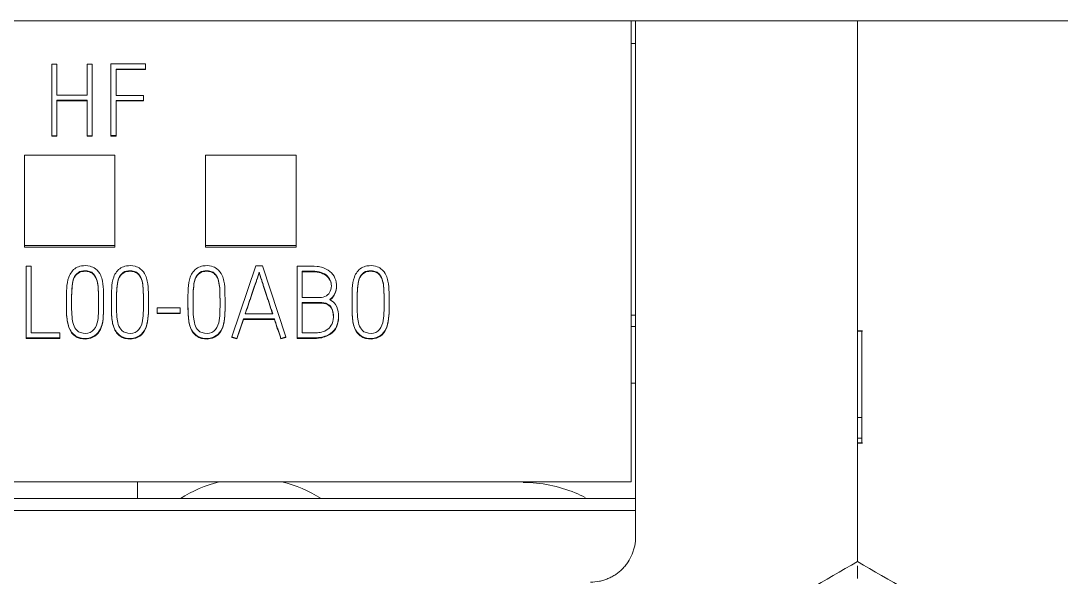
# Model space of a CAD drawing. Header units: millimetres. Extents: x 1359 to 3577, y 1336 to 3557.
# Drawn here: x 2662.29 to 2685.27, y 3041.27 to 3053.56 of the extents above; entities that cross this region are included whole.
import ezdxf

# ---------------------------------------------------------------- set-up
doc = ezdxf.new("R2010")
doc.units = ezdxf.units.MM
doc.layers.add('000-PI-Oprema', color=30, linetype='Continuous', lineweight=5)

msp = doc.modelspace()

# ---------------------------------------------------------------- linework, layer by layer
at = {"layer": '000-PI-Oprema', "color": 0, "linetype": 'ByBlock', "lineweight": 0}
for p, q in [((2675.771, 3053.556), (2650.971, 3053.556)), ((2675.771, 3053.556), (2675.871, 3053.556)), ((2675.771, 3043.373), (2675.771, 3053.556)), ((2680.771, 3053.556), (2675.871, 3053.556)), ((2685.671, 3053.556), (2680.771, 3053.556)), ((2675.871, 3053.056), (2675.771, 3053.056)), ((2662.978, 3052.601), (2662.978, 3051.018)), ((2663.089, 3052.601), (2662.978, 3052.601)), ((2663.089, 3051.914), (2663.089, 3052.601)), ((2663.872, 3052.601), (2663.759, 3052.601)), ((2663.759, 3052.601), (2663.759, 3051.914)), ((2663.872, 3051.018), (2663.872, 3052.601)), ((2664.283, 3052.603), (2664.283, 3051.02)), ((2665.044, 3052.603), (2664.283, 3052.603)), ((2664.396, 3051.909), (2664.396, 3052.491)), ((2664.396, 3052.491), (2665.044, 3052.491)), ((2664.396, 3052.478), (2665.044, 3052.478)), ((2665.044, 3052.491), (2665.044, 3052.603)), ((2665.044, 3052.491), (2665.044, 3052.478)), ((2663.759, 3051.914), (2663.089, 3051.914)), ((2663.089, 3051.018), (2663.089, 3051.802)), ((2663.089, 3051.802), (2663.759, 3051.802)), ((2663.089, 3051.789), (2663.759, 3051.789)), ((2663.759, 3051.802), (2663.759, 3051.018)), ((2665.004, 3051.909), (2664.396, 3051.909)), ((2664.396, 3051.02), (2664.396, 3051.799)), ((2664.396, 3051.799), (2665.004, 3051.799)), ((2664.396, 3051.787), (2665.004, 3051.787)), ((2665.004, 3051.799), (2665.004, 3051.909)), ((2665.004, 3051.799), (2665.004, 3051.787)), ((2662.978, 3051.018), (2663.089, 3051.018)), ((2662.978, 3051.018), (2662.978, 3051.005)), ((2662.978, 3051.005), (2663.089, 3051.005)), ((2663.089, 3051.018), (2663.089, 3051.005)), ((2663.759, 3051.018), (2663.759, 3051.005)), ((2663.759, 3051.018), (2663.872, 3051.018)), ((2663.759, 3051.005), (2663.872, 3051.005)), ((2663.872, 3051.018), (2663.872, 3051.005)), ((2664.283, 3051.02), (2664.396, 3051.02)), ((2664.283, 3051.02), (2664.283, 3051.007)), ((2664.283, 3051.007), (2664.396, 3051.007)), ((2664.396, 3051.02), (2664.396, 3051.007)), ((2662.371, 3050.592), (2662.371, 3048.593)), ((2664.371, 3050.592), (2662.371, 3050.592)), ((2664.371, 3048.593), (2664.371, 3050.592)), ((2666.371, 3050.592), (2666.371, 3048.593)), ((2668.371, 3050.592), (2666.371, 3050.592)), ((2668.371, 3048.593), (2668.371, 3050.592)), ((2662.371, 3048.593), (2662.371, 3048.555)), ((2662.371, 3048.593), (2664.371, 3048.593)), ((2662.371, 3048.555), (2664.371, 3048.555)), ((2664.371, 3048.593), (2664.371, 3048.555)), ((2666.371, 3048.593), (2666.371, 3048.555)), ((2666.371, 3048.593), (2668.371, 3048.593)), ((2666.371, 3048.555), (2668.371, 3048.555)), ((2668.371, 3048.593), (2668.371, 3048.555)), ((2662.408, 3048.137), (2662.408, 3046.552)), ((2662.521, 3048.137), (2662.408, 3048.137)), ((2662.521, 3046.664), (2662.521, 3048.137)), ((2667.487, 3048.141), (2666.957, 3046.576)), ((2667.629, 3048.141), (2667.487, 3048.141)), ((2668.146, 3046.576), (2667.629, 3048.141)), ((2668.397, 3046.552), (2668.397, 3048.137)), ((2667.558, 3048.001), (2667.558, 3047.988)), ((2668.51, 3048.025), (2668.51, 3047.444)), ((2669.265, 3047.689), (2669.265, 3047.709)), ((2663.302, 3047.403), (2663.302, 3047.39)), ((2664.294, 3047.403), (2664.294, 3047.39)), ((2665.985, 3047.403), (2665.985, 3047.39)), ((2669.608, 3047.403), (2669.608, 3047.39)), ((2664.121, 3047.359), (2664.121, 3047.372)), ((2665.113, 3047.359), (2665.113, 3047.372)), ((2665.304, 3047.215), (2665.304, 3047.102)), ((2665.81, 3047.215), (2665.304, 3047.215)), ((2665.81, 3047.102), (2665.81, 3047.215)), ((2666.804, 3047.359), (2666.804, 3047.372)), ((2668.51, 3047.334), (2668.51, 3046.662)), ((2670.428, 3047.359), (2670.428, 3047.372)), ((2665.304, 3047.102), (2665.304, 3047.09)), ((2665.304, 3047.102), (2665.81, 3047.102)), ((2665.304, 3047.09), (2665.81, 3047.09)), ((2665.81, 3047.102), (2665.81, 3047.09)), ((2667.063, 3046.541), (2667.21, 3046.97)), ((2667.063, 3046.528), (2667.21, 3046.958)), ((2667.21, 3046.97), (2667.21, 3046.958)), ((2667.21, 3046.97), (2667.896, 3046.97)), ((2667.21, 3046.958), (2667.896, 3046.958)), ((2667.858, 3047.083), (2667.248, 3047.083)), ((2667.896, 3046.97), (2667.896, 3046.958)), ((2669.31, 3047.017), (2669.31, 3047.029)), ((2675.771, 3047.056), (2675.871, 3047.056)), ((2675.771, 3046.806), (2675.871, 3046.806)), ((2680.884, 3046.706), (2680.771, 3046.706)), ((2662.408, 3046.552), (2662.408, 3046.539)), ((2662.408, 3046.552), (2663.155, 3046.552)), ((2662.408, 3046.539), (2663.155, 3046.539)), ((2663.155, 3046.664), (2662.521, 3046.664)), ((2663.155, 3046.552), (2663.155, 3046.664)), ((2663.155, 3046.552), (2663.155, 3046.539)), ((2666.957, 3046.576), (2666.957, 3046.564)), ((2666.957, 3046.576), (2667.063, 3046.541)), ((2666.957, 3046.564), (2667.063, 3046.528)), ((2667.063, 3046.541), (2667.063, 3046.528)), ((2668.038, 3046.541), (2668.146, 3046.576)), ((2668.038, 3046.528), (2668.146, 3046.564)), ((2668.038, 3046.541), (2668.038, 3046.528)), ((2668.146, 3046.576), (2668.146, 3046.564)), ((2668.397, 3046.552), (2668.397, 3046.539)), ((2680.884, 3046.7), (2680.771, 3046.7)), ((2675.771, 3045.551), (2675.871, 3045.551)), ((2680.871, 3044.791), (2680.771, 3044.791)), ((2680.871, 3044.791), (2680.871, 3044.341)), ((2680.871, 3044.341), (2680.771, 3044.341)), ((2680.771, 3044.231), (2680.884, 3044.231)), ((2680.771, 3044.228), (2680.884, 3044.228)), ((2675.771, 3043.373), (2650.971, 3043.373)), ((2664.871, 3043.373), (2664.871, 3043.005)), ((2675.871, 3043.005), (2650.871, 3043.005)), ((2675.871, 3042.742), (2650.871, 3042.742)), ((2680.771, 3041.518), (2680.771, 3041.237)), ((2680.771, 3041.518), (2680.771, 3041.237))]:
    msp.add_line(p, q, dxfattribs=at)
for start, end in [(103.753, 122.3801), (57.6199, 76.247)]:
    msp.add_arc((2667.371, 3040.556), 2.9, start, end, dxfattribs=at)
for points, knots in [([(2675.871, 3042.742), (2675.871, 3045.263), (2675.871, 3048.868), (2675.871, 3052.471), (2675.871, 3053.556)], [0, 0, 0, 0, 0.698854, 1, 1, 1, 1]), ([(2680.771, 3053.556), (2680.771, 3052.471), (2680.771, 3048.866), (2680.771, 3044.884), (2680.771, 3041.987), (2680.771, 3041.612)], [0, 0, 0, 0, 0.272684, 0.906013, 1, 1, 1, 1]), ([(2680.771, 3053.556), (2680.771, 3052.471), (2680.771, 3048.866), (2680.771, 3044.884), (2680.771, 3041.987), (2680.771, 3041.612)], [0, 0, 0, 0, 0.272684, 0.906013, 1, 1, 1, 1]), ([(2663.632, 3048.141), (2663.589, 3048.134), (2663.465, 3048.093), (2663.331, 3047.901), (2663.299, 3047.603), (2663.303, 3047.307), (2663.302, 3047.052), (2663.332, 3046.842), (2663.392, 3046.677), (2663.573, 3046.542), (2663.776, 3046.524), (2663.98, 3046.619), (2664.09, 3046.812), (2664.121, 3047.046), (2664.12, 3047.3), (2664.121, 3047.555), (2664.11, 3047.767), (2664.057, 3047.953), (2663.965, 3048.079), (2663.806, 3048.151), (2663.695, 3048.153), (2663.632, 3048.141)], [0, 0, 0, 0, 0.03125, 0.09375, 0.15625, 0.25, 0.3125, 0.34375, 0.40625, 0.4375, 0.5, 0.546875, 0.59375, 0.65625, 0.71875, 0.78125, 0.84375, 0.875, 0.921875, 0.953125, 1, 1, 1, 1]), ([(2664.624, 3048.141), (2664.581, 3048.134), (2664.457, 3048.093), (2664.323, 3047.901), (2664.291, 3047.603), (2664.295, 3047.307), (2664.294, 3047.052), (2664.324, 3046.842), (2664.384, 3046.677), (2664.565, 3046.542), (2664.768, 3046.524), (2664.971, 3046.619), (2665.082, 3046.812), (2665.113, 3047.046), (2665.112, 3047.3), (2665.113, 3047.555), (2665.102, 3047.767), (2665.049, 3047.953), (2664.957, 3048.079), (2664.798, 3048.151), (2664.687, 3048.153), (2664.624, 3048.141)], [0, 0, 0, 0, 0.03125, 0.09375, 0.15625, 0.25, 0.3125, 0.34375, 0.40625, 0.4375, 0.5, 0.546875, 0.59375, 0.65625, 0.71875, 0.78125, 0.84375, 0.875, 0.921875, 0.953125, 1, 1, 1, 1]), ([(2666.315, 3048.141), (2666.272, 3048.134), (2666.148, 3048.093), (2666.014, 3047.901), (2665.982, 3047.603), (2665.986, 3047.307), (2665.985, 3047.052), (2666.015, 3046.842), (2666.075, 3046.677), (2666.256, 3046.542), (2666.459, 3046.524), (2666.662, 3046.619), (2666.773, 3046.812), (2666.804, 3047.046), (2666.803, 3047.3), (2666.804, 3047.555), (2666.793, 3047.767), (2666.74, 3047.953), (2666.648, 3048.079), (2666.489, 3048.151), (2666.378, 3048.153), (2666.315, 3048.141)], [0, 0, 0, 0, 0.03125, 0.09375, 0.15625, 0.25, 0.3125, 0.34375, 0.40625, 0.4375, 0.5, 0.546875, 0.59375, 0.65625, 0.71875, 0.78125, 0.84375, 0.875, 0.921875, 0.953125, 1, 1, 1, 1]), ([(2668.397, 3048.137), (2668.456, 3048.137), (2668.602, 3048.135), (2668.835, 3048.148), (2669.07, 3048.076), (2669.225, 3047.921), (2669.275, 3047.741), (2669.257, 3047.579), (2669.194, 3047.464), (2669.143, 3047.416), (2669.118, 3047.397)], [0, 0, 0, 0, 0.121799, 0.300471, 0.478612, 0.608153, 0.736749, 0.853072, 0.938599, 1, 1, 1, 1]), ([(2669.938, 3048.141), (2669.896, 3048.134), (2669.772, 3048.093), (2669.638, 3047.901), (2669.606, 3047.603), (2669.61, 3047.307), (2669.609, 3047.052), (2669.638, 3046.842), (2669.699, 3046.677), (2669.88, 3046.542), (2670.083, 3046.524), (2670.286, 3046.619), (2670.397, 3046.812), (2670.428, 3047.046), (2670.427, 3047.3), (2670.428, 3047.555), (2670.416, 3047.767), (2670.364, 3047.953), (2670.272, 3048.079), (2670.112, 3048.151), (2670.002, 3048.153), (2669.938, 3048.141)], [0, 0, 0, 0, 0.03125, 0.09375, 0.15625, 0.25, 0.3125, 0.34375, 0.40625, 0.4375, 0.5, 0.546875, 0.59375, 0.65625, 0.71875, 0.78125, 0.84375, 0.875, 0.921875, 0.953125, 1, 1, 1, 1]), ([(2663.858, 3048.001), (2663.828, 3048.019), (2663.739, 3048.042), (2663.593, 3048.034), (2663.451, 3047.9), (2663.426, 3047.701), (2663.413, 3047.495), (2663.416, 3047.317), (2663.415, 3047.142), (2663.424, 3046.984), (2663.458, 3046.811), (2663.542, 3046.686), (2663.702, 3046.641), (2663.893, 3046.668), (2663.995, 3046.889), (2664.01, 3047.126), (2664.01, 3047.374), (2664.008, 3047.602), (2663.993, 3047.777), (2663.949, 3047.913), (2663.888, 3047.982), (2663.858, 3048.001)], [0, 0, 0, 0, 0.03125, 0.078125, 0.125, 0.1875, 0.25, 0.3125, 0.34375, 0.40625, 0.453125, 0.5, 0.53125, 0.59375, 0.65625, 0.71875, 0.8125, 0.875, 0.921875, 0.96875, 1, 1, 1, 1]), ([(2663.858, 3047.988), (2663.828, 3048.006), (2663.739, 3048.029), (2663.593, 3048.021), (2663.451, 3047.887), (2663.426, 3047.688), (2663.415, 3047.525), (2663.415, 3047.428), (2663.415, 3047.401)], [0, 0, 0, 0, 0.114194, 0.285486, 0.456777, 0.685166, 0.913555, 1, 1, 1, 1]), ([(2664.01, 3047.314), (2664.01, 3047.341), (2664.01, 3047.439), (2664.008, 3047.589), (2663.993, 3047.765), (2663.949, 3047.901), (2663.888, 3047.97), (2663.858, 3047.988)], [0, 0, 0, 0, 0.115044, 0.410029, 0.631268, 0.852507, 1, 1, 1, 1]), ([(2664.85, 3048.001), (2664.82, 3048.019), (2664.731, 3048.042), (2664.585, 3048.034), (2664.443, 3047.9), (2664.418, 3047.701), (2664.405, 3047.495), (2664.408, 3047.317), (2664.407, 3047.142), (2664.416, 3046.984), (2664.45, 3046.811), (2664.534, 3046.686), (2664.694, 3046.641), (2664.885, 3046.668), (2664.987, 3046.889), (2665.002, 3047.126), (2665.002, 3047.374), (2665, 3047.602), (2664.985, 3047.777), (2664.941, 3047.913), (2664.88, 3047.982), (2664.85, 3048.001)], [0, 0, 0, 0, 0.03125, 0.078125, 0.125, 0.1875, 0.25, 0.3125, 0.34375, 0.40625, 0.453125, 0.5, 0.53125, 0.59375, 0.65625, 0.71875, 0.8125, 0.875, 0.921875, 0.96875, 1, 1, 1, 1]), ([(2664.85, 3047.988), (2664.82, 3048.006), (2664.731, 3048.029), (2664.585, 3048.021), (2664.443, 3047.887), (2664.418, 3047.688), (2664.407, 3047.525), (2664.407, 3047.428), (2664.407, 3047.401)], [0, 0, 0, 0, 0.114194, 0.285486, 0.456777, 0.685166, 0.913555, 1, 1, 1, 1]), ([(2665.002, 3047.314), (2665.002, 3047.341), (2665.001, 3047.439), (2665, 3047.589), (2664.985, 3047.765), (2664.941, 3047.901), (2664.88, 3047.97), (2664.85, 3047.988)], [0, 0, 0, 0, 0.115044, 0.410029, 0.631268, 0.852507, 1, 1, 1, 1]), ([(2666.541, 3048.001), (2666.511, 3048.019), (2666.422, 3048.042), (2666.276, 3048.034), (2666.134, 3047.9), (2666.109, 3047.701), (2666.096, 3047.495), (2666.099, 3047.317), (2666.098, 3047.142), (2666.107, 3046.984), (2666.141, 3046.811), (2666.225, 3046.686), (2666.385, 3046.641), (2666.576, 3046.668), (2666.678, 3046.889), (2666.693, 3047.126), (2666.693, 3047.374), (2666.691, 3047.602), (2666.676, 3047.777), (2666.632, 3047.913), (2666.571, 3047.982), (2666.541, 3048.001)], [0, 0, 0, 0, 0.03125, 0.078125, 0.125, 0.1875, 0.25, 0.3125, 0.34375, 0.40625, 0.453125, 0.5, 0.53125, 0.59375, 0.65625, 0.71875, 0.8125, 0.875, 0.921875, 0.96875, 1, 1, 1, 1]), ([(2666.541, 3047.988), (2666.511, 3048.006), (2666.422, 3048.029), (2666.276, 3048.021), (2666.134, 3047.887), (2666.109, 3047.688), (2666.098, 3047.525), (2666.098, 3047.428), (2666.098, 3047.401)], [0, 0, 0, 0, 0.114194, 0.285486, 0.456777, 0.685166, 0.913555, 1, 1, 1, 1]), ([(2666.693, 3047.314), (2666.693, 3047.341), (2666.692, 3047.439), (2666.691, 3047.589), (2666.676, 3047.765), (2666.632, 3047.901), (2666.571, 3047.97), (2666.541, 3047.988)], [0, 0, 0, 0, 0.115044, 0.410029, 0.631268, 0.852507, 1, 1, 1, 1]), ([(2667.248, 3047.083), (2667.258, 3047.115), (2667.28, 3047.181), (2667.314, 3047.279), (2667.347, 3047.378), (2667.38, 3047.475), (2667.412, 3047.568), (2667.442, 3047.656), (2667.47, 3047.738), (2667.495, 3047.812), (2667.517, 3047.877), (2667.535, 3047.931), (2667.548, 3047.97), (2667.555, 3047.992), (2667.558, 3048.001)], [0, 0, 0, 0, 0.106118, 0.213594, 0.322428, 0.429305, 0.530911, 0.627246, 0.716632, 0.797389, 0.869519, 0.929228, 0.972722, 1, 1, 1, 1]), ([(2667.252, 3047.083), (2667.261, 3047.111), (2667.282, 3047.172), (2667.314, 3047.267), (2667.347, 3047.365), (2667.38, 3047.462), (2667.412, 3047.556), (2667.442, 3047.643), (2667.47, 3047.725), (2667.495, 3047.799), (2667.517, 3047.864), (2667.535, 3047.918), (2667.548, 3047.958), (2667.555, 3047.979), (2667.558, 3047.988)], [0, 0, 0, 0, 0.09357, 0.202554, 0.312916, 0.421294, 0.524326, 0.622014, 0.712654, 0.794544, 0.867687, 0.928234, 0.972339, 1, 1, 1, 1]), ([(2667.558, 3048.001), (2667.561, 3047.992), (2667.568, 3047.971), (2667.581, 3047.931), (2667.598, 3047.877), (2667.619, 3047.812), (2667.643, 3047.738), (2667.67, 3047.656), (2667.699, 3047.568), (2667.729, 3047.475), (2667.761, 3047.378), (2667.794, 3047.279), (2667.826, 3047.181), (2667.847, 3047.115), (2667.858, 3047.083)], [0, 0, 0, 0, 0.027336, 0.070868, 0.130595, 0.202708, 0.283396, 0.372662, 0.4689, 0.570509, 0.677489, 0.786433, 0.893936, 1, 1, 1, 1]), ([(2667.558, 3047.988), (2667.561, 3047.979), (2667.568, 3047.958), (2667.581, 3047.918), (2667.598, 3047.864), (2667.619, 3047.799), (2667.643, 3047.725), (2667.67, 3047.643), (2667.699, 3047.556), (2667.729, 3047.462), (2667.761, 3047.365), (2667.794, 3047.267), (2667.825, 3047.172), (2667.845, 3047.111), (2667.854, 3047.083)], [0, 0, 0, 0, 0.02772, 0.071862, 0.132428, 0.205553, 0.287375, 0.377893, 0.475483, 0.578518, 0.686999, 0.797473, 0.906485, 1, 1, 1, 1]), ([(2668.51, 3047.444), (2668.558, 3047.444), (2668.644, 3047.443), (2668.774, 3047.445), (2668.903, 3047.439), (2669.047, 3047.462), (2669.146, 3047.586), (2669.161, 3047.729), (2669.118, 3047.872), (2669.002, 3047.977), (2668.829, 3048.032), (2668.661, 3048.023), (2668.551, 3048.025), (2668.51, 3048.025)], [0, 0, 0, 0, 0.089881, 0.159215, 0.241238, 0.333496, 0.41712, 0.515535, 0.593949, 0.688978, 0.794399, 0.924872, 1, 1, 1, 1]), ([(2669.152, 3047.688), (2669.152, 3047.7), (2669.149, 3047.755), (2669.118, 3047.859), (2669.002, 3047.964), (2668.829, 3048.019), (2668.661, 3048.01), (2668.551, 3048.012), (2668.51, 3048.012)], [0, 0, 0, 0, 0.046506, 0.200835, 0.387866, 0.595348, 0.852137, 1, 1, 1, 1]), ([(2670.164, 3048.001), (2670.134, 3048.019), (2670.046, 3048.042), (2669.9, 3048.034), (2669.758, 3047.9), (2669.733, 3047.701), (2669.719, 3047.495), (2669.722, 3047.317), (2669.722, 3047.142), (2669.731, 3046.984), (2669.765, 3046.811), (2669.849, 3046.686), (2670.009, 3046.641), (2670.2, 3046.668), (2670.301, 3046.889), (2670.317, 3047.126), (2670.317, 3047.374), (2670.315, 3047.602), (2670.3, 3047.777), (2670.256, 3047.913), (2670.194, 3047.982), (2670.164, 3048.001)], [0, 0, 0, 0, 0.03125, 0.078125, 0.125, 0.1875, 0.25, 0.3125, 0.34375, 0.40625, 0.453125, 0.5, 0.53125, 0.59375, 0.65625, 0.71875, 0.8125, 0.875, 0.921875, 0.96875, 1, 1, 1, 1]), ([(2670.164, 3047.988), (2670.134, 3048.006), (2670.046, 3048.029), (2669.9, 3048.021), (2669.758, 3047.887), (2669.733, 3047.688), (2669.722, 3047.525), (2669.721, 3047.428), (2669.721, 3047.401)], [0, 0, 0, 0, 0.114194, 0.285486, 0.456777, 0.685166, 0.913555, 1, 1, 1, 1]), ([(2670.317, 3047.314), (2670.317, 3047.341), (2670.316, 3047.439), (2670.315, 3047.589), (2670.3, 3047.765), (2670.256, 3047.901), (2670.194, 3047.97), (2670.164, 3047.988)], [0, 0, 0, 0, 0.115044, 0.410029, 0.631268, 0.852507, 1, 1, 1, 1]), ([(2669.265, 3047.691), (2669.265, 3047.645), (2669.252, 3047.557), (2669.194, 3047.452), (2669.143, 3047.403), (2669.118, 3047.385)], [0, 0, 0, 0, 0.39415, 0.746816, 1, 1, 1, 1]), ([(2669.118, 3047.397), (2669.172, 3047.368), (2669.27, 3047.286), (2669.318, 3047.088), (2669.304, 3046.891), (2669.225, 3046.704), (2669.065, 3046.6), (2668.9, 3046.557), (2668.74, 3046.551), (2668.571, 3046.553), (2668.455, 3046.552), (2668.397, 3046.552)], [0, 0, 0, 0, 0.103943, 0.238103, 0.352261, 0.47238, 0.599265, 0.688206, 0.785795, 0.892897, 1, 1, 1, 1]), ([(2663.302, 3047.39), (2663.302, 3047.344), (2663.303, 3047.213), (2663.302, 3047.039), (2663.332, 3046.829), (2663.392, 3046.664), (2663.573, 3046.53), (2663.776, 3046.511), (2663.98, 3046.606), (2664.09, 3046.8), (2664.121, 3047.033), (2664.121, 3047.227), (2664.121, 3047.336), (2664.121, 3047.359)], [0, 0, 0, 0, 0.065476, 0.18556, 0.245602, 0.365686, 0.425728, 0.545812, 0.635875, 0.725938, 0.846022, 0.966106, 1, 1, 1, 1]), ([(2664.294, 3047.39), (2664.294, 3047.344), (2664.295, 3047.213), (2664.294, 3047.039), (2664.324, 3046.829), (2664.384, 3046.664), (2664.565, 3046.53), (2664.768, 3046.511), (2664.971, 3046.606), (2665.082, 3046.8), (2665.113, 3047.033), (2665.113, 3047.227), (2665.113, 3047.336), (2665.113, 3047.359)], [0, 0, 0, 0, 0.065476, 0.18556, 0.245602, 0.365686, 0.425728, 0.545812, 0.635875, 0.725938, 0.846022, 0.966106, 1, 1, 1, 1]), ([(2665.985, 3047.39), (2665.985, 3047.344), (2665.986, 3047.213), (2665.985, 3047.039), (2666.015, 3046.829), (2666.075, 3046.664), (2666.256, 3046.53), (2666.459, 3046.511), (2666.662, 3046.606), (2666.773, 3046.8), (2666.804, 3047.033), (2666.804, 3047.227), (2666.804, 3047.336), (2666.804, 3047.359)], [0, 0, 0, 0, 0.065476, 0.18556, 0.245602, 0.365686, 0.425728, 0.545812, 0.635875, 0.725938, 0.846022, 0.966106, 1, 1, 1, 1]), ([(2668.51, 3046.662), (2668.549, 3046.662), (2668.653, 3046.663), (2668.794, 3046.661), (2668.946, 3046.677), (2669.081, 3046.731), (2669.19, 3046.873), (2669.202, 3047.043), (2669.181, 3047.204), (2669.067, 3047.325), (2668.89, 3047.337), (2668.705, 3047.333), (2668.575, 3047.334), (2668.51, 3047.334)], [0, 0, 0, 0, 0.066156, 0.175169, 0.23737, 0.32413, 0.412445, 0.52466, 0.605148, 0.683631, 0.78156, 0.89078, 1, 1, 1, 1]), ([(2669.196, 3047.014), (2669.196, 3047.025), (2669.195, 3047.085), (2669.181, 3047.192), (2669.067, 3047.312), (2668.89, 3047.324), (2668.705, 3047.32), (2668.575, 3047.321), (2668.51, 3047.321)], [0, 0, 0, 0, 0.039686, 0.202294, 0.36085, 0.558693, 0.779347, 1, 1, 1, 1]), ([(2669.608, 3047.39), (2669.608, 3047.344), (2669.609, 3047.213), (2669.609, 3047.039), (2669.638, 3046.829), (2669.699, 3046.664), (2669.88, 3046.53), (2670.083, 3046.511), (2670.286, 3046.606), (2670.397, 3046.8), (2670.428, 3047.033), (2670.427, 3047.227), (2670.428, 3047.336), (2670.428, 3047.359)], [0, 0, 0, 0, 0.065476, 0.18556, 0.245602, 0.365686, 0.425728, 0.545812, 0.635875, 0.725938, 0.846022, 0.966106, 1, 1, 1, 1]), ([(2667.896, 3046.97), (2667.902, 3046.95), (2667.914, 3046.912), (2667.932, 3046.855), (2667.949, 3046.802), (2667.966, 3046.753), (2667.981, 3046.708), (2667.996, 3046.665), (2668.011, 3046.623), (2668.025, 3046.581), (2668.033, 3046.554), (2668.038, 3046.541)], [0, 0, 0, 0, 0.138948, 0.27018, 0.393699, 0.508312, 0.612826, 0.707241, 0.810993, 0.908573, 1, 1, 1, 1]), ([(2667.896, 3046.958), (2667.902, 3046.938), (2667.914, 3046.899), (2667.932, 3046.842), (2667.949, 3046.789), (2667.966, 3046.74), (2667.981, 3046.696), (2667.996, 3046.653), (2668.011, 3046.611), (2668.025, 3046.569), (2668.033, 3046.542), (2668.038, 3046.528)], [0, 0, 0, 0, 0.138948, 0.27018, 0.393699, 0.508312, 0.612826, 0.707241, 0.810993, 0.908573, 1, 1, 1, 1]), ([(2669.31, 3047.018), (2669.31, 3046.972), (2669.298, 3046.863), (2669.225, 3046.691), (2669.065, 3046.588), (2668.9, 3046.544), (2668.74, 3046.538), (2668.571, 3046.54), (2668.455, 3046.539), (2668.397, 3046.539)], [0, 0, 0, 0, 0.115677, 0.279669, 0.452899, 0.574324, 0.707557, 0.853779, 1, 1, 1, 1]), ([(2680.871, 3046.706), (2680.871, 3046.706), (2680.871, 3046.694), (2680.871, 3046.644), (2680.871, 3046.552), (2680.871, 3046.41), (2680.871, 3046.201), (2680.871, 3045.972), (2680.871, 3045.748), (2680.871, 3045.553), (2680.871, 3045.421), (2680.871, 3045.327), (2680.871, 3045.238), (2680.871, 3045.152), (2680.871, 3045.066), (2680.871, 3044.986), (2680.871, 3044.889), (2680.871, 3044.799), (2680.871, 3044.738), (2680.871, 3044.703), (2680.871, 3044.682), (2680.871, 3044.671), (2680.871, 3044.667), (2680.871, 3044.678), (2680.871, 3044.719), (2680.871, 3044.762), (2680.871, 3044.788)], [0, 0, 0, 0, 0.054923, 0.109157, 0.158857, 0.213508, 0.264907, 0.320314, 0.369873, 0.418461, 0.471704, 0.5026, 0.551052, 0.617218, 0.660884, 0.691286, 0.712023, 0.730248, 0.751802, 0.781189, 0.80362, 0.828627, 0.856379, 0.904145, 0.9524, 1, 1, 1, 1]), ([(2680.871, 3044.341), (2680.871, 3044.317), (2680.871, 3044.276), (2680.871, 3044.237), (2680.871, 3044.228), (2680.871, 3044.228), (2680.871, 3044.228)], [0, 0, 0, 0, 0.351048, 0.67786, 0.983317, 1, 1, 1, 1]), ([(2674.759, 3043.027), (2674.687, 3043.064), (2674.255, 3043.263), (2673.782, 3043.36), (2673.389, 3043.36), (2673.389, 3043.36), (2673.389, 3043.36)], [0, 0, 0, 0, 0.171752, 1, 1, 1, 1, 1, 1]), ([(2675.871, 3042.156), (2675.871, 3042.349), (2675.871, 3042.544), (2675.871, 3042.74), (2675.871, 3042.742)], [0, 0, 0, 0, 0.989298, 1, 1, 1, 1]), ([(2675.871, 3042.156), (2675.871, 3042.091), (2675.865, 3042.026), (2675.846, 3041.931), (2675.838, 3041.899), (2675.819, 3041.837), (2675.808, 3041.806), (2675.771, 3041.715), (2675.74, 3041.658), (2675.687, 3041.577), (2675.668, 3041.55), (2675.626, 3041.499), (2675.604, 3041.475), (2675.536, 3041.405), (2675.486, 3041.364), (2675.404, 3041.31), (2675.376, 3041.293), (2675.318, 3041.262), (2675.259, 3041.233), (2675.198, 3041.211), (2675.151, 3041.197), (2675.135, 3041.192), (2675.103, 3041.184), (2675.087, 3041.18), (2675.007, 3041.164), (2674.941, 3041.157), (2674.875, 3041.156)], [0, 0, 0, 0, 0.125, 0.125, 0.1875, 0.1875, 0.25, 0.25, 0.375, 0.375, 0.4375, 0.4375, 0.5, 0.5, 0.625, 0.625, 0.6875, 0.6875, 0.75, 0.8125, 0.8125, 0.84375, 0.84375, 0.875, 0.875, 1, 1, 1, 1])]:
    msp.add_open_spline(points, degree=3, knots=knots, dxfattribs=at)
for points in [[(2680.771, 3041.612), (2679.345, 3040.789), (2677.919, 3039.965), (2676.493, 3039.142)], [(2685.05, 3039.142), (2683.623, 3039.965), (2682.197, 3040.789), (2680.771, 3041.612)]]:
    msp.add_open_spline(points, degree=3, dxfattribs=at)

doc.saveas('drawing.dxf')
